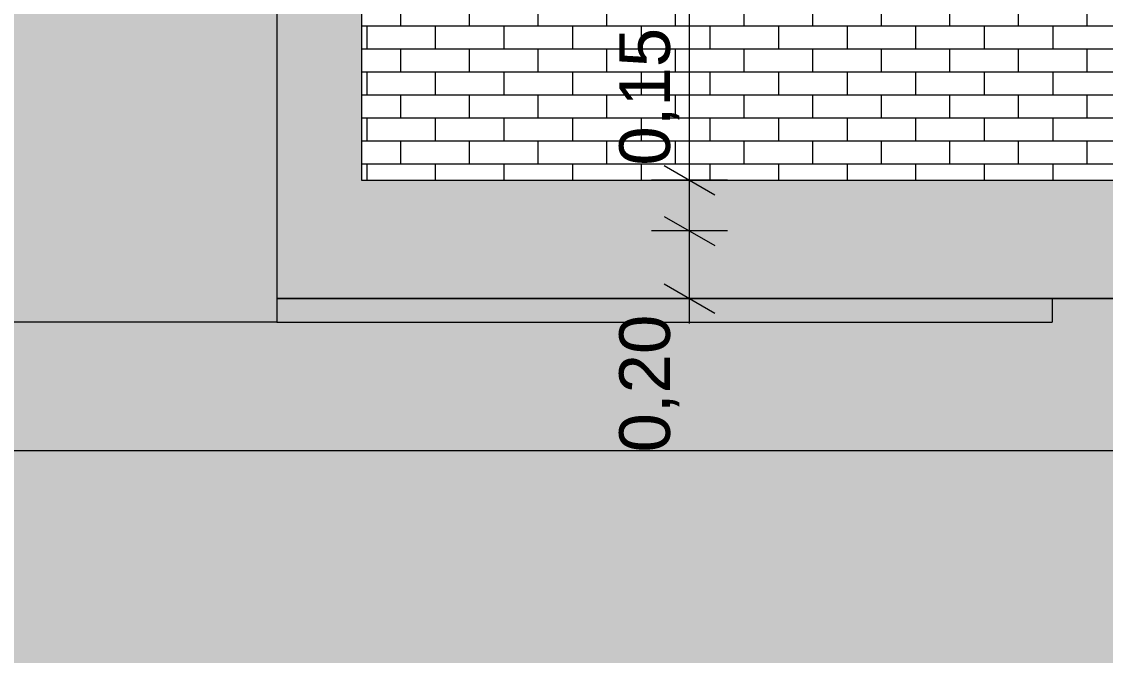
# Model space of a CAD drawing. Header units: metres. Extents: x -111189 to -108577, y -72951 to -72647.
# Drawn here: x -108920.32 to -108917.114, y -72946.068 to -72944.193 of the extents above; entities that cross this region are included whole.
import ezdxf

# ---------------------------------------------------------------- set-up
doc = ezdxf.new("R2010")
doc.units = ezdxf.units.M
doc.header["$MEASUREMENT"] = 0
for name, color, linetype in [('00 - DESENHO 2D', 7, 'Continuous'), ('01 - TERRENO PROPOSTO', 7, 'Continuous'), ('03 - LAJES', 7, 'Continuous'), ('07 - MUROS', 7, 'Continuous'), ('12 - COTAS GERAIS', 7, 'Continuous')]:
    doc.layers.add(name, color=color, linetype=linetype)
doc.styles.add('ESTILO_GERADO_7', font='')
doc.styles.get('ESTILO_GERADO_7').set_extended_font_data('Helvetica')
doc.dimstyles.new('ESTILO_GERADO__5', dxfattribs={"dimtxt": 0.15, "dimasz": 0.114, "dimexe": 0.18, "dimexo": 0.0625, "dimgap": 0, "dimtad": 1, "dimzin": 0, "dimdsep": 46, "dimtxsty": 'ESTILO_GERADO_7', "dimblk": 'ARROWHEAD_2', "dimblk1": 'ARROWHEAD_2', "dimblk2": 'ARROWHEAD_2', "dimcen": 0.09, "dimse1": 1, "dimse2": 1, "dimclrd": 7, "dimclre": 7, "dimclrt": 7, "dimadec": 0, "dimazin": 0, "dimtfac": 1, "dimtdec": 4, "dimtmove": 0, "dimatfit": 3, "dimfxl": 1, "dimtolj": 1, "dimtzin": 0, "dimarcsym": 0})

# ---------------------------------------------------------------- blocks, each defined once
blk = doc.blocks.new('Corte Elem_503_1', base_point=(-108745.4296, -72941.9624))
at = {"layer": '03 - LAJES', "linetype": 'Continuous', "lineweight": 13}
blk.add_hatch(color=251, dxfattribs=at).paths.add_polyline_path([(-108919.5646, -72944.8124), (-108919.5646, -72945.0124), (-108909.6597, -72945.0124), (-108909.6597, -72944.8124)])
at = {"layer": '03 - LAJES', "color": 7, "linetype": 'Continuous', "lineweight": 20}
blk.add_line((-108909.6597, -72945.0124), (-108919.5646, -72945.0124), dxfattribs=at)
blk = doc.blocks.new('*X1086', base_point=(-108745.4296, -72941.9624))
at = {"color": 254, "linetype": 'Continuous', "lineweight": 13}
for p, q in [((-108919.1976, -72944.2064), (-108919.1976, -72944.1384)), ((-108918.9946, -72944.2064), (-108918.9946, -72944.1384)), ((-108918.7916, -72944.2064), (-108918.7916, -72944.1384)), ((-108918.5886, -72944.2064), (-108918.5886, -72944.1384)), ((-108918.3856, -72944.2064), (-108918.3856, -72944.1384)), ((-108918.1826, -72944.2064), (-108918.1826, -72944.1384)), ((-108917.9796, -72944.2064), (-108917.9796, -72944.1384)), ((-108917.7766, -72944.2064), (-108917.7766, -72944.1384)), ((-108917.5736, -72944.2064), (-108917.5736, -72944.1384)), ((-108917.3706, -72944.2064), (-108917.3706, -72944.1384)), ((-108917.1676, -72944.2064), (-108917.1676, -72944.1384)), ((-108919.1976, -72944.2064), (-108919.3146, -72944.2064)), ((-108919.2991, -72944.2064), (-108919.2991, -72944.2744)), ((-108918.9946, -72944.2064), (-108919.1976, -72944.2064)), ((-108919.0961, -72944.2064), (-108919.0961, -72944.2744)), ((-108918.7916, -72944.2064), (-108918.9946, -72944.2064)), ((-108918.8931, -72944.2064), (-108918.8931, -72944.2744)), ((-108918.5886, -72944.2064), (-108918.7916, -72944.2064)), ((-108918.6901, -72944.2064), (-108918.6901, -72944.2744)), ((-108918.3856, -72944.2064), (-108918.5886, -72944.2064)), ((-108918.4871, -72944.2064), (-108918.4871, -72944.2744)), ((-108918.1826, -72944.2064), (-108918.3856, -72944.2064)), ((-108918.2841, -72944.2064), (-108918.2841, -72944.2744)), ((-108917.9796, -72944.2064), (-108918.1826, -72944.2064)), ((-108918.0811, -72944.2064), (-108918.0811, -72944.2744)), ((-108917.7766, -72944.2064), (-108917.9796, -72944.2064)), ((-108917.8781, -72944.2064), (-108917.8781, -72944.2744)), ((-108917.5736, -72944.2064), (-108917.7766, -72944.2064)), ((-108917.6751, -72944.2064), (-108917.6751, -72944.2744)), ((-108917.3706, -72944.2064), (-108917.5736, -72944.2064)), ((-108917.4721, -72944.2064), (-108917.4721, -72944.2744)), ((-108917.1676, -72944.2064), (-108917.3706, -72944.2064)), ((-108917.2691, -72944.2064), (-108917.2691, -72944.2744)), ((-108916.9646, -72944.2064), (-108917.1676, -72944.2064)), ((-108919.1976, -72944.2744), (-108919.3146, -72944.2744)), ((-108918.9946, -72944.2744), (-108919.1976, -72944.2744)), ((-108919.1976, -72944.3424), (-108919.1976, -72944.2744)), ((-108918.7916, -72944.2744), (-108918.9946, -72944.2744)), ((-108918.9946, -72944.3424), (-108918.9946, -72944.2744)), ((-108918.5886, -72944.2744), (-108918.7916, -72944.2744)), ((-108918.7916, -72944.3424), (-108918.7916, -72944.2744)), ((-108918.3856, -72944.2744), (-108918.5886, -72944.2744)), ((-108918.5886, -72944.3424), (-108918.5886, -72944.2744)), ((-108918.1826, -72944.2744), (-108918.3856, -72944.2744)), ((-108918.3856, -72944.3424), (-108918.3856, -72944.2744)), ((-108917.9796, -72944.2744), (-108918.1826, -72944.2744)), ((-108918.1826, -72944.3424), (-108918.1826, -72944.2744)), ((-108917.7766, -72944.2744), (-108917.9796, -72944.2744)), ((-108917.9796, -72944.3424), (-108917.9796, -72944.2744)), ((-108917.5736, -72944.2744), (-108917.7766, -72944.2744)), ((-108917.7766, -72944.3424), (-108917.7766, -72944.2744)), ((-108917.3706, -72944.2744), (-108917.5736, -72944.2744)), ((-108917.5736, -72944.3424), (-108917.5736, -72944.2744)), ((-108917.1676, -72944.2744), (-108917.3706, -72944.2744)), ((-108917.3706, -72944.3424), (-108917.3706, -72944.2744)), ((-108916.9646, -72944.2744), (-108917.1676, -72944.2744)), ((-108917.1676, -72944.3424), (-108917.1676, -72944.2744)), ((-108919.1976, -72944.3424), (-108919.3146, -72944.3424)), ((-108919.2991, -72944.3424), (-108919.2991, -72944.4104)), ((-108918.9946, -72944.3424), (-108919.1976, -72944.3424)), ((-108919.0961, -72944.3424), (-108919.0961, -72944.4104)), ((-108918.7916, -72944.3424), (-108918.9946, -72944.3424)), ((-108918.8931, -72944.3424), (-108918.8931, -72944.4104)), ((-108918.5886, -72944.3424), (-108918.7916, -72944.3424)), ((-108918.6901, -72944.3424), (-108918.6901, -72944.4104)), ((-108918.3856, -72944.3424), (-108918.5886, -72944.3424)), ((-108918.4871, -72944.3424), (-108918.4871, -72944.4104)), ((-108918.1826, -72944.3424), (-108918.3856, -72944.3424)), ((-108918.2841, -72944.3424), (-108918.2841, -72944.4104)), ((-108917.9796, -72944.3424), (-108918.1826, -72944.3424)), ((-108918.0811, -72944.3424), (-108918.0811, -72944.4104)), ((-108917.7766, -72944.3424), (-108917.9796, -72944.3424)), ((-108917.8781, -72944.3424), (-108917.8781, -72944.4104)), ((-108917.5736, -72944.3424), (-108917.7766, -72944.3424)), ((-108917.6751, -72944.3424), (-108917.6751, -72944.4104)), ((-108917.3706, -72944.3424), (-108917.5736, -72944.3424)), ((-108917.4721, -72944.3424), (-108917.4721, -72944.4104)), ((-108917.1676, -72944.3424), (-108917.3706, -72944.3424)), ((-108917.2691, -72944.3424), (-108917.2691, -72944.4104)), ((-108916.9646, -72944.3424), (-108917.1676, -72944.3424)), ((-108919.1976, -72944.4104), (-108919.3146, -72944.4104)), ((-108918.9946, -72944.4104), (-108919.1976, -72944.4104)), ((-108919.1976, -72944.4784), (-108919.1976, -72944.4104)), ((-108918.7916, -72944.4104), (-108918.9946, -72944.4104)), ((-108918.9946, -72944.4784), (-108918.9946, -72944.4104)), ((-108918.5886, -72944.4104), (-108918.7916, -72944.4104)), ((-108918.7916, -72944.4784), (-108918.7916, -72944.4104)), ((-108918.3856, -72944.4104), (-108918.5886, -72944.4104)), ((-108918.5886, -72944.4784), (-108918.5886, -72944.4104)), ((-108918.1826, -72944.4104), (-108918.3856, -72944.4104)), ((-108918.3856, -72944.4784), (-108918.3856, -72944.4104)), ((-108917.9796, -72944.4104), (-108918.1826, -72944.4104)), ((-108918.1826, -72944.4784), (-108918.1826, -72944.4104)), ((-108917.7766, -72944.4104), (-108917.9796, -72944.4104)), ((-108917.9796, -72944.4784), (-108917.9796, -72944.4104)), ((-108917.5736, -72944.4104), (-108917.7766, -72944.4104)), ((-108917.7766, -72944.4784), (-108917.7766, -72944.4104)), ((-108917.3706, -72944.4104), (-108917.5736, -72944.4104)), ((-108917.5736, -72944.4784), (-108917.5736, -72944.4104)), ((-108917.1676, -72944.4104), (-108917.3706, -72944.4104)), ((-108917.3706, -72944.4784), (-108917.3706, -72944.4104)), ((-108916.9646, -72944.4104), (-108917.1676, -72944.4104)), ((-108917.1676, -72944.4784), (-108917.1676, -72944.4104)), ((-108919.1976, -72944.4784), (-108919.3146, -72944.4784)), ((-108919.2991, -72944.4784), (-108919.2991, -72944.5464)), ((-108918.9946, -72944.4784), (-108919.1976, -72944.4784)), ((-108919.0961, -72944.4784), (-108919.0961, -72944.5464)), ((-108918.7916, -72944.4784), (-108918.9946, -72944.4784)), ((-108918.8931, -72944.4784), (-108918.8931, -72944.5464)), ((-108918.5886, -72944.4784), (-108918.7916, -72944.4784)), ((-108918.6901, -72944.4784), (-108918.6901, -72944.5464)), ((-108918.3856, -72944.4784), (-108918.5886, -72944.4784)), ((-108918.4871, -72944.4784), (-108918.4871, -72944.5464)), ((-108918.1826, -72944.4784), (-108918.3856, -72944.4784)), ((-108918.2841, -72944.4784), (-108918.2841, -72944.5464)), ((-108917.9796, -72944.4784), (-108918.1826, -72944.4784)), ((-108918.0811, -72944.4784), (-108918.0811, -72944.5464)), ((-108917.7766, -72944.4784), (-108917.9796, -72944.4784)), ((-108917.8781, -72944.4784), (-108917.8781, -72944.5464)), ((-108917.5736, -72944.4784), (-108917.7766, -72944.4784)), ((-108917.6751, -72944.4784), (-108917.6751, -72944.5464)), ((-108917.3706, -72944.4784), (-108917.5736, -72944.4784)), ((-108917.4721, -72944.4784), (-108917.4721, -72944.5464)), ((-108917.1676, -72944.4784), (-108917.3706, -72944.4784)), ((-108917.2691, -72944.4784), (-108917.2691, -72944.5464)), ((-108916.9646, -72944.4784), (-108917.1676, -72944.4784)), ((-108919.1976, -72944.5464), (-108919.3146, -72944.5464)), ((-108918.9946, -72944.5464), (-108919.1976, -72944.5464)), ((-108919.1976, -72944.6144), (-108919.1976, -72944.5464)), ((-108918.7916, -72944.5464), (-108918.9946, -72944.5464)), ((-108918.9946, -72944.6144), (-108918.9946, -72944.5464)), ((-108918.5886, -72944.5464), (-108918.7916, -72944.5464)), ((-108918.7916, -72944.6144), (-108918.7916, -72944.5464)), ((-108918.3856, -72944.5464), (-108918.5886, -72944.5464)), ((-108918.5886, -72944.6144), (-108918.5886, -72944.5464)), ((-108918.1826, -72944.5464), (-108918.3856, -72944.5464)), ((-108918.3856, -72944.6144), (-108918.3856, -72944.5464)), ((-108917.9796, -72944.5464), (-108918.1826, -72944.5464)), ((-108918.1826, -72944.6144), (-108918.1826, -72944.5464)), ((-108917.7766, -72944.5464), (-108917.9796, -72944.5464)), ((-108917.9796, -72944.6144), (-108917.9796, -72944.5464)), ((-108917.5736, -72944.5464), (-108917.7766, -72944.5464)), ((-108917.7766, -72944.6144), (-108917.7766, -72944.5464)), ((-108917.3706, -72944.5464), (-108917.5736, -72944.5464)), ((-108917.5736, -72944.6144), (-108917.5736, -72944.5464)), ((-108917.1676, -72944.5464), (-108917.3706, -72944.5464)), ((-108917.3706, -72944.6144), (-108917.3706, -72944.5464)), ((-108916.9646, -72944.5464), (-108917.1676, -72944.5464)), ((-108917.1676, -72944.6144), (-108917.1676, -72944.5464)), ((-108919.1976, -72944.6144), (-108919.3146, -72944.6144)), ((-108919.2991, -72944.6144), (-108919.2991, -72944.6624)), ((-108918.9946, -72944.6144), (-108919.1976, -72944.6144)), ((-108919.0961, -72944.6144), (-108919.0961, -72944.6624)), ((-108918.7916, -72944.6144), (-108918.9946, -72944.6144)), ((-108918.8931, -72944.6144), (-108918.8931, -72944.6624)), ((-108918.5886, -72944.6144), (-108918.7916, -72944.6144)), ((-108918.6901, -72944.6144), (-108918.6901, -72944.6624)), ((-108918.3856, -72944.6144), (-108918.5886, -72944.6144)), ((-108918.4871, -72944.6144), (-108918.4871, -72944.6624)), ((-108918.1826, -72944.6144), (-108918.3856, -72944.6144)), ((-108918.2841, -72944.6144), (-108918.2841, -72944.6624)), ((-108917.9796, -72944.6144), (-108918.1826, -72944.6144)), ((-108918.0811, -72944.6144), (-108918.0811, -72944.6624)), ((-108917.7766, -72944.6144), (-108917.9796, -72944.6144)), ((-108917.8781, -72944.6144), (-108917.8781, -72944.6624)), ((-108917.5736, -72944.6144), (-108917.7766, -72944.6144)), ((-108917.6751, -72944.6144), (-108917.6751, -72944.6624)), ((-108917.3706, -72944.6144), (-108917.5736, -72944.6144)), ((-108917.4721, -72944.6144), (-108917.4721, -72944.6624)), ((-108917.1676, -72944.6144), (-108917.3706, -72944.6144)), ((-108917.2691, -72944.6144), (-108917.2691, -72944.6624)), ((-108916.9646, -72944.6144), (-108917.1676, -72944.6144))]:
    blk.add_line(p, q, dxfattribs=at)
blk = doc.blocks.new('Corte Elem_504_1', base_point=(-108745.4296, -72941.9624))
at = {"lineweight": 0}
blk.add_blockref('*X1086', (-108745.4296, -72941.9624), dxfattribs=at)
blk = doc.blocks.new('Corte Elem_508_1', base_point=(-108745.4296, -72941.9624))
at = {"layer": '03 - LAJES', "linetype": 'Continuous', "lineweight": 13}
blk.add_hatch(color=251, dxfattribs=at).paths.add_polyline_path([(-108919.3146, -72944.8124), (-108909.9097, -72944.8124), (-108909.9097, -72944.6624), (-108919.3146, -72944.6624)])
at = {"layer": '03 - LAJES', "color": 7, "linetype": 'Continuous', "lineweight": 20}
blk.add_line((-108919.3146, -72944.6624), (-108909.9097, -72944.6624), dxfattribs=at)
blk = doc.blocks.new('Corte Elem_511_1', base_point=(-108745.4296, -72941.9624))
at = {"layer": '07 - MUROS', "color": 251, "linetype": 'Continuous', "lineweight": 13}
blk.add_line((-108922.2797, -72945.4624), (-108910.996, -72945.4624), dxfattribs=at)
blk = doc.blocks.new('Corte Elem_645_1', base_point=(-108745.4296, -72941.9624))
at = {"layer": '01 - TERRENO PROPOSTO', "linetype": 'Continuous', "lineweight": 13}
blk.add_hatch(color=251, dxfattribs=at).paths.add_polyline_path([(-108919.5646, -72945.0824), (-108919.5646, -72943.9032), (-108920.765, -72943.993), (-108921.1559, -72944.023), (-108921.8588, -72944.0734), (-108922.7294, -72944.1418), (-108922.7294, -72945.0824)])
at = {"layer": '01 - TERRENO PROPOSTO', "color": 7, "linetype": 'Continuous', "lineweight": 20}
for p, q in [((-108919.5646, -72945.0124), (-108919.5646, -72945.0824)), ((-108919.5646, -72945.0824), (-108922.7294, -72945.0824))]:
    blk.add_line(p, q, dxfattribs=at)
at = {"layer": '01 - TERRENO PROPOSTO', "color": 251, "linetype": 'Continuous', "lineweight": 13}
for p in [(-108917.2716, -72945.0124), (-108919.5646, -72945.0824)]:
    blk.add_line(p, (-108917.2716, -72945.0824), dxfattribs=at)
blk = doc.blocks.new('Corte Elem_668_1', base_point=(-108745.4296, -72941.9624))
at = {"linetype": 'Continuous', "lineweight": 13}
blk.add_hatch(color=251, dxfattribs=at).paths.add_polyline_path([(-108919.5646, -72944.8124), (-108919.3146, -72944.8124), (-108919.3146, -72943.5433), (-108919.4146, -72943.5433), (-108919.5646, -72943.5433)])
at = {"color": 7, "linetype": 'Continuous', "lineweight": 20}
blk.add_line((-108919.3146, -72943.5433), (-108919.3146, -72944.6624), dxfattribs=at)
blk = doc.blocks.new('*D1370', base_point=(-108745.4296, -72941.9624))
at = {"layer": '12 - COTAS GERAIS', "color": 7, "linetype": 'Continuous', "lineweight": 5, "transparency": 16777216}
for p, q in [((-108918.3441, -72944.8124), (-108918.3441, -72944.6624)), ((-108918.4191, -72944.7691), (-108918.2691, -72944.8557)), ((-108918.2316, -72944.8124), (-108918.4566, -72944.8124)), ((-108918.3441, -72945.0124), (-108918.3441, -72944.8124)), ((-108918.4191, -72944.9691), (-108918.2691, -72945.0557)), ((-108918.2316, -72945.0124), (-108918.4566, -72945.0124)), ((-108918.3441, -72945.0858), (-108918.3441, -72945.0124))]:
    blk.add_line(p, q, dxfattribs=at)
at = {"layer": '12 - COTAS GERAIS', "color": 7, "lineweight": 5, "transparency": 16777216, "insert": (-108918.3741, -72945.4679), "char_height": 0.15, "attachment_point": 7, "rotation": 90, "style": 'ESTILO_GERADO_7'}
blk.add_mtext('\\A1;{\\pql;\\fHelvetica|b0|i0|c0|p0;\\W1.000000;0,20}', dxfattribs=at)
blk = doc.blocks.new('ARROWHEAD_2')
at = {"color": 0, "linetype": 'Continuous', "lineweight": 0}
for p, q in [((-0.378, -0.655), (0.378, 0.655)), ((0, 0), (-1, 0))]:
    blk.add_line(p, q, dxfattribs=at)
blk = doc.blocks.new('*D1371', base_point=(-108745.4296, -72941.9624))
at = {"layer": '12 - COTAS GERAIS', "color": 7, "linetype": 'Continuous', "lineweight": 5, "transparency": 16777216}
for p, q in [((-108918.3441, -72944.6624), (-108918.3441, -72942.3324)), ((-108918.4191, -72944.6191), (-108918.2691, -72944.7057)), ((-108918.2316, -72944.6624), (-108918.4566, -72944.6624)), ((-108918.3441, -72944.8124), (-108918.3441, -72944.6624)), ((-108918.4191, -72944.7691), (-108918.2691, -72944.8557))]:
    blk.add_line(p, q, dxfattribs=at)
blk = doc.blocks.new('*D1372', base_point=(-108745.4296, -72941.9624))
at = {"layer": '12 - COTAS GERAIS', "color": 7, "linetype": 'Continuous', "lineweight": 5, "transparency": 16777216}
for p, q in [((-108918.4191, -72942.2891), (-108918.2691, -72942.3757)), ((-108918.2316, -72942.3324), (-108918.4566, -72942.3324)), ((-108918.3441, -72944.6624), (-108918.3441, -72942.3324)), ((-108918.4191, -72944.6191), (-108918.2691, -72944.7057))]:
    blk.add_line(p, q, dxfattribs=at)
at = {"layer": '12 - COTAS GERAIS', "color": 7, "lineweight": 5, "transparency": 16777216, "char_height": 0.15, "attachment_point": 7, "rotation": 90, "style": 'ESTILO_GERADO_7'}
for s, insert in [('\\A1;{\\pql;\\fHelvetica|b0|i0|c0|p0;\\W1.000000;0,35}', (-108918.3741, -72942.7879)), ('\\A1;{\\pql;\\fHelvetica|b0|i0|c0|p0;\\W1.000000;2,33}', (-108918.3741, -72943.7035)), ('\\A1;{\\pql;\\fHelvetica|b0|i0|c0|p0;\\W1.000000;0,15}', (-108918.3741, -72944.6191))]:
    blk.add_mtext(s, dxfattribs=dict(at, insert=insert))

msp = doc.modelspace()

# ---------------------------------------------------------------- hatches: boundary and pattern name
at = {"layer": '00 - DESENHO 2D', "linetype": 'Continuous', "lineweight": 13}
msp.add_hatch(color=251, dxfattribs=at).paths.add_polyline_path([(-108924.3757, -72944.1993), (-108924.376, -72944.0481), (-108922.9333, -72944.0481), (-108922.9333, -72942.8516), (-108922.7331, -72942.8516), (-108922.7295, -72944.1418), (-108921.1266, -72944.0201), (-108919.6849, -72943.9144), (-108919.5646, -72943.9049), (-108919.5646, -72945.0124), (-108909.6597, -72945.0124), (-108909.6497, -72942.8341), (-108908.4597, -72942.8341), (-108908.4597, -72942.9436), (-108907.8781, -72942.9009), (-108906.7855, -72942.8472), (-108905.972, -72942.8207), (-108905.3249, -72942.7961), (-108904.8593, -72942.7784), (-108904.863, -72941.3159), (-108904.6636, -72941.3159), (-108904.6617, -72951.1791), (-108925.3846, -72951.1828), (-108925.3846, -72944.1993), (-108924.7848, -72944.1993)])

# ---------------------------------------------------------------- linework, layer by layer
at = {"layer": '00 - DESENHO 2D', "color": 7, "linetype": 'Continuous', "lineweight": 20, "flags": 128}
msp.add_lwpolyline([(-108904.6617, -72951.1791), (-108925.3846, -72951.1828), (-108925.3846, -72944.1993), (-108924.7848, -72944.1993), (-108924.3757, -72944.1993), (-108924.376, -72944.0481), (-108922.9333, -72944.0481), (-108922.9333, -72942.8516), (-108922.7331, -72942.8516), (-108922.7295, -72944.1418), (-108921.1266, -72944.0201), (-108919.6849, -72943.9144), (-108919.5646, -72943.9049), (-108919.5646, -72945.0124), (-108909.6597, -72945.0124), (-108909.6497, -72942.8341), (-108908.4597, -72942.8341), (-108908.4597, -72942.9436), (-108907.8781, -72942.9009)], dxfattribs=at)

# ---------------------------------------------------------------- block references
at = {"lineweight": 0}
for name in ['Corte Elem_504_1', 'Corte Elem_668_1']:
    msp.add_blockref(name, (-108745.4296, -72941.9624), dxfattribs=at)
at = {"layer": '01 - TERRENO PROPOSTO', "lineweight": 0}
msp.add_blockref('Corte Elem_645_1', (-108745.4296, -72941.9624), dxfattribs=at)
at = {"layer": '03 - LAJES', "lineweight": 0}
for name in ['Corte Elem_508_1', 'Corte Elem_503_1']:
    msp.add_blockref(name, (-108745.4296, -72941.9624), dxfattribs=at)
at = {"layer": '07 - MUROS', "lineweight": 0}
msp.add_blockref('Corte Elem_511_1', (-108745.4296, -72941.9624), dxfattribs=at)

# ---------------------------------------------------------------- dimensions: what is measured, and where the dimension line sits
at = {"layer": '12 - COTAS GERAIS', "color": 7, "linetype": 'Continuous', "lineweight": 5}
for base, p1, p2, picture, middle in [((-108918.3441, -72942.3324), (-108925.3846, -72944.6624), (-108918.6847, -72942.3324), '*D1372', (-108918.4491, -72943.5093)), ((-108918.3441, -72944.6624), (-108914.6121, -72944.8124), (-108925.3846, -72944.6624), '*D1371', (-108918.4491, -72944.4249)), ((-108918.3441, -72944.8124), (-108914.6121, -72945.0124), (-108914.6121, -72944.8124), '*D1370', (-108918.4491, -72945.2737))]:
    dim = msp.add_linear_dim(base=base, p1=p1, p2=p2, angle=90, dimstyle='ESTILO_GERADO__5', dxfattribs=at)
    dim.commit()
    dim.dimension.update_dxf_attribs({"geometry": picture, "text_midpoint": middle, "dimtype": 160, "text_rotation": 90})

doc.saveas('drawing.dxf')
